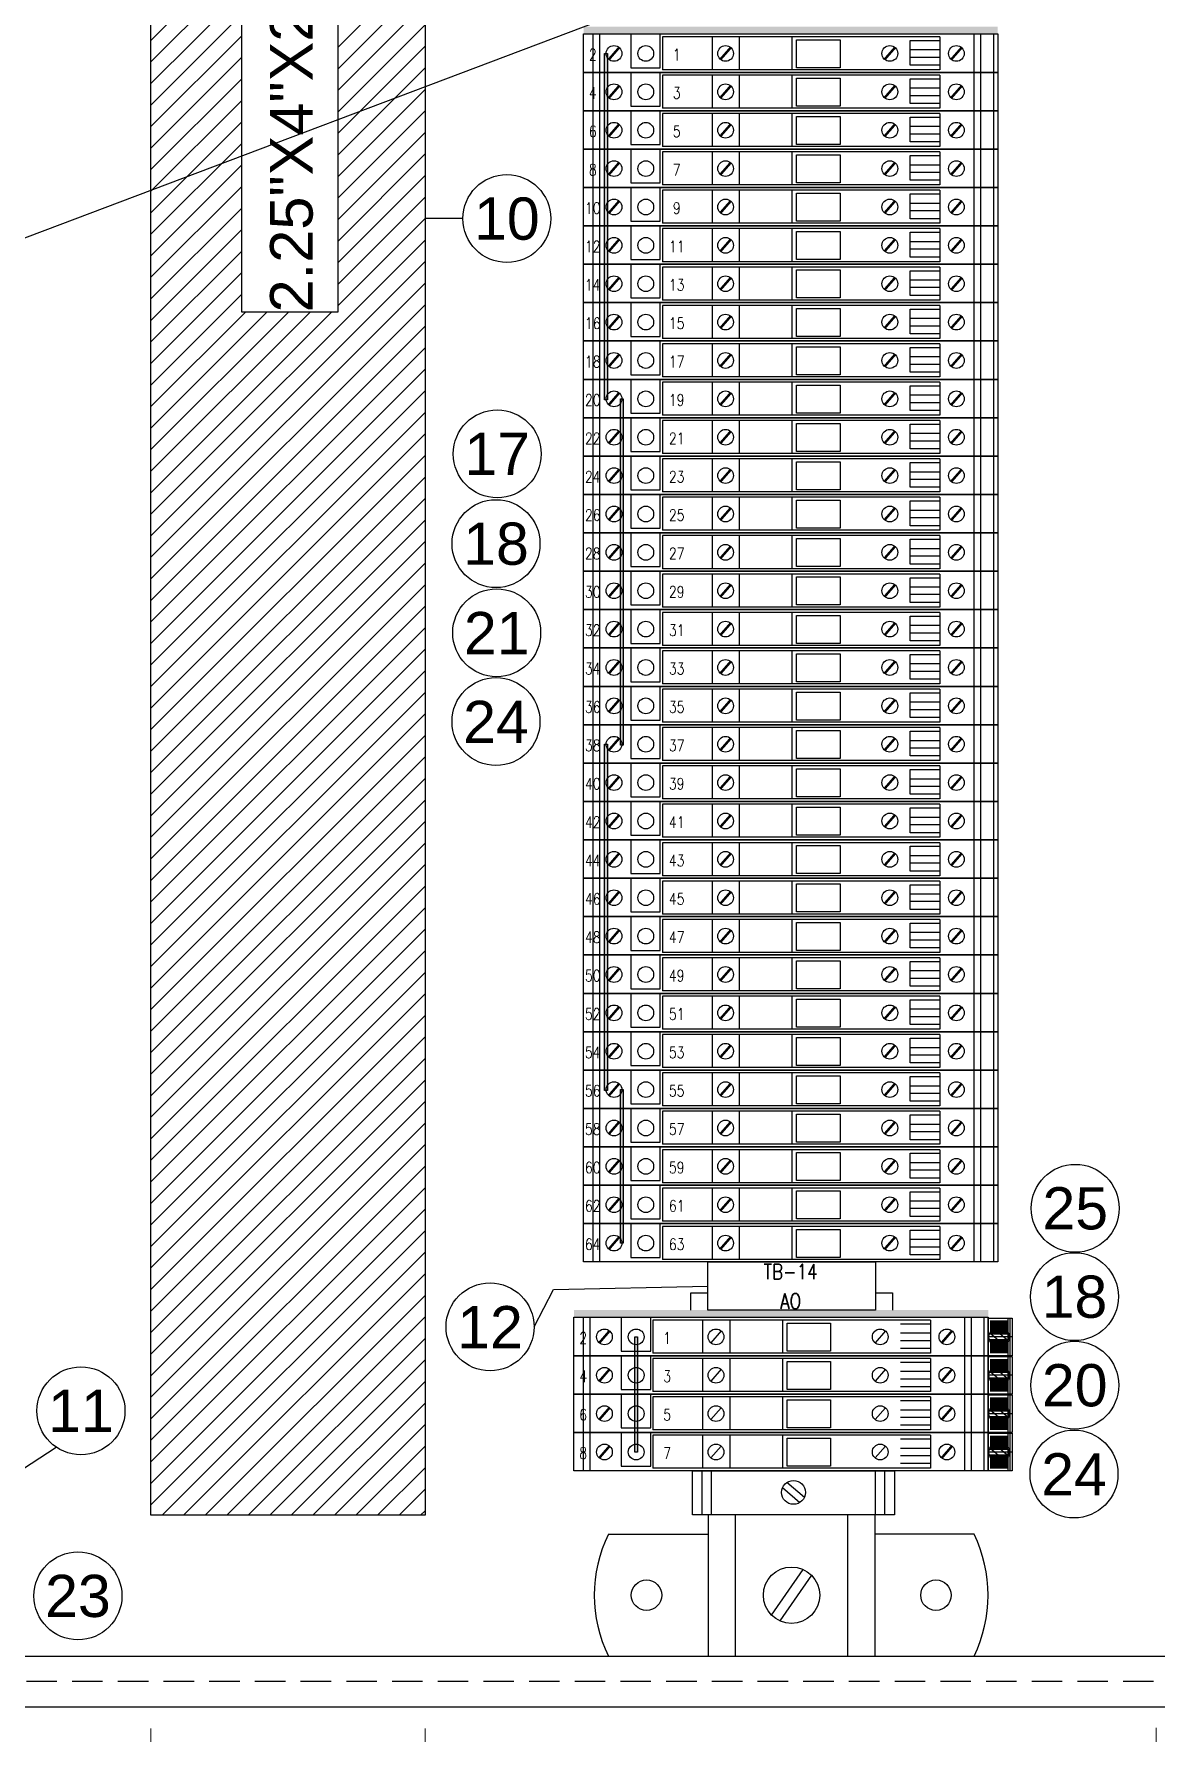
# Model space of a CAD drawing. Header units: inches. Extents: x -38 to 199, y -310 to 64.
# Drawn here: x 96.89 to 106.1, y 24.48 to 38.43 of the extents above; entities that cross this region are included whole.
import ezdxf
from ezdxf.enums import TextEntityAlignment as Align

# ---------------------------------------------------------------- set-up
doc = ezdxf.new("R2010")
doc.units = ezdxf.units.IN
doc.header["$MEASUREMENT"] = 0
doc.linetypes.add('HIDDEN', pattern=[0.375, 0.25, -0.125])
doc.layers.add('AM_0', color=7, linetype='Continuous', lineweight=30)
doc.layers.add('DIMENSION (ANSI)', color=7, linetype='Continuous', lineweight=9)
doc.layers.add('DETAIL$', color=5, linetype='Continuous')
doc.layers.add('FREE-TEXT', color=2, linetype='Continuous')
doc.styles.add('HELVLS', font='arial.ttf')
doc.styles.add('Note Text (ANSI)', font='arial.ttf')
doc.styles.add('ROMANS', font='romans')
doc.styles.get("Standard").update_dxf_attribs({"font": 'arial.ttf'})
doc.styles.add('TXT', font='txt')
doc.dimstyles.new('DIM_0', dxfattribs={"dimscale": 4.75, "dimtxt": 0.065, "dimasz": 0.075, "dimexe": 0.075, "dimexo": 0.125, "dimgap": 0.0625, "dimtad": 0, "dimtih": 1, "dimtoh": 1, "dimrnd": 1e-08, "dimzin": 0, "dimdsep": 46, "dimlunit": 5, "dimtxsty": 'Note Text (ANSI)', "dimblk": 'Filled-1', "dimcen": 0.09, "dimdle": 0.45, "dimclrd": 256, "dimclre": 256, "dimclrt": 256, "dimadec": 0, "dimazin": 1, "dimtm": 1e-09, "dimtfac": 1.263158, "dimtofl": 0, "dimtmove": 0, "dimatfit": 3, "dimfxl": 1, "dimfrac": 2, "dimtolj": 1, "dimtzin": 4, "dimlwd": -1, "dimlwe": -1, "dimarcsym": 0})

# ---------------------------------------------------------------- blocks, each defined once
blk = doc.blocks.new('11560421')
at = {"color": 8}
for p, q in [((1.225, -0.023), (-1.051, -0.023)), ((-1.051, -0.023), (-1.051, -0.294)), ((-0.645, -0.023), (-0.645, -0.294)), ((-0.422, -0.023), (-0.422, -0.294)), ((1.225, -0.023), (1.225, -0.294)), ((1.225, -0.294), (-1.051, -0.294))]:
    blk.add_line(p, q, dxfattribs=at)
blk.add_lwpolyline([(-1.7, -0.315), (-1.7, 0), (1.7, 0), (1.7, -0.315)], close=True, dxfattribs=at)
for points in [[(0.049, -0.047), (0.405, -0.047), (0.405, -0.277), (0.049, -0.277), (0.049, -0.047)], [(1.225, -0.256), (0.981, -0.256), (0.981, -0.053), (1.225, -0.053)]]:
    blk.add_lwpolyline(points, dxfattribs=at)
for centre in [(-1.45, -0.16), (-0.534, -0.16), (0.814, -0.16), (1.36, -0.16)]:
    blk.add_circle(centre, 0.0645, dxfattribs=at)
at = {"layer": 'DETAIL$', "color": 8}
blk.add_line((0.01, -0.023), (0.01, -0.294), dxfattribs=at)
for points in [[(-1.624, 0), (-1.624, -0.315)], [(-1.569, 0), (-1.569, -0.315)], [(1.504, 0), (1.504, -0.315)], [(1.559, 0), (1.559, -0.315)], [(1.664, 0), (1.664, -0.315)], [(-1.312, -0.002), (-1.312, -0.277), (-1.071, -0.277), (-1.071, -0.002)], [(0.981, -0.128), (1.225, -0.128), (1.225, -0.192), (0.981, -0.192)]]:
    blk.add_lwpolyline(points, dxfattribs=at)
at = {"layer": 'DETAIL$', "color": 8, "const_width": 0.02}
for points in [[(-1.408, -0.112), (-1.492, -0.209)], [(-0.492, -0.112), (-0.577, -0.209)], [(0.856, -0.112), (0.771, -0.209)], [(1.403, -0.112), (1.318, -0.209)]]:
    blk.add_lwpolyline(points, dxfattribs=at)
at = {"layer": 'DETAIL$', "color": 8}
blk.add_circle((-1.189, -0.16), 0.0645, dxfattribs=at)
at = {"color": 6, "style": 'TXT', "flags": 3}
for tag, p in [('MANUF', (-1.7, -0.604)), ('PART#', (-1.7, -0.846)), ('DESC', (-1.7, -1.086))]:
    blk.add_attdef(tag, p, '', height=0.125, dxfattribs=at)
blk = doc.blocks.new('Filled-1')
at = {"color": 0}
for p, q in [((0, 0), (-1, 0.25)), ((-1, 0.25), (-1, -0.25)), ((-1, 0), (0, 0)), ((-1, -0.25), (0, 0))]:
    blk.add_line(p, q, dxfattribs=at)
blk.add_solid([(-1, -0.25), (0, 0), (-1, 0.25)], dxfattribs=at)
blk = doc.blocks.new('*D98')
at = {"layer": 'DEFPOINTS', "color": 0, "transparency": 16777216}
for p in [(91.3, 25.115), (97.849, 25.115), (97.849, 22.073)]:
    blk.add_point(p, dxfattribs=at)
at = {"layer": 'DIMENSION (ANSI)', "transparency": 16777216}
for p, q in [((91.3, 24.521), (91.3, 21.717)), ((97.849, 24.521), (97.849, 21.717)), ((91.657, 22.073), (93.92, 22.073)), ((97.493, 22.073), (95.23, 22.073))]:
    blk.add_line(p, q, dxfattribs=at)
at = {"layer": 'DIMENSION (ANSI)', "transparency": 16777216, "xscale": 0.35625, "yscale": 0.35625, "zscale": 0.35625, "rotation": 180}
blk.add_blockref('Filled-1', (91.3, 22.073), dxfattribs=at)
at = {"layer": 'DIMENSION (ANSI)', "transparency": 16777216, "xscale": 0.35625, "yscale": 0.35625, "zscale": 0.35625}
blk.add_blockref('Filled-1', (97.849, 22.073), dxfattribs=at)
at = {"layer": 'DIMENSION (ANSI)', "transparency": 16777216, "insert": (94.575, 22.073), "char_height": 0.3088, "attachment_point": 5, "style": 'Note Text (ANSI)'}
blk.add_mtext('\\A1;6.5"', dxfattribs=at)
blk = doc.blocks.new('*D99')
at = {"layer": 'DEFPOINTS', "color": 0, "transparency": 16777216}
for p in [(97.849, 25.115), (100.099, 25.115), (100.099, 22.073)]:
    blk.add_point(p, dxfattribs=at)
at = {"layer": 'DIMENSION (ANSI)', "transparency": 16777216}
for p, q in [((97.849, 24.521), (97.849, 21.717)), ((100.099, 24.521), (100.099, 21.717)), ((97.493, 22.073), (97.137, 22.073)), ((100.455, 22.073), (100.812, 22.073))]:
    blk.add_line(p, q, dxfattribs=at)
at = {"layer": 'DIMENSION (ANSI)', "transparency": 16777216, "xscale": 0.35625, "yscale": 0.35625, "zscale": 0.35625}
blk.add_blockref('Filled-1', (97.849, 22.073), dxfattribs=at)
at = {"layer": 'DIMENSION (ANSI)', "transparency": 16777216, "xscale": 0.35625, "yscale": 0.35625, "zscale": 0.35625, "rotation": 180}
blk.add_blockref('Filled-1', (100.099, 22.073), dxfattribs=at)
at = {"layer": 'DIMENSION (ANSI)', "transparency": 16777216, "insert": (98.99, 22.073), "char_height": 0.3088, "attachment_point": 5, "style": 'Note Text (ANSI)'}
blk.add_mtext('\\A1;2.25"', dxfattribs=at)
blk = doc.blocks.new('*D100')
at = {"layer": 'DEFPOINTS', "color": 0, "transparency": 16777216}
for p in [(100.099, 25.115), (106.099, 25.118), (106.099, 22.071)]:
    blk.add_point(p, dxfattribs=at)
at = {"layer": 'DIMENSION (ANSI)', "transparency": 16777216}
for p, q in [((100.099, 24.521), (100.099, 21.715)), ((106.099, 24.525), (106.099, 21.715)), ((100.455, 22.071), (102.444, 22.071)), ((105.743, 22.071), (103.754, 22.071))]:
    blk.add_line(p, q, dxfattribs=at)
at = {"layer": 'DIMENSION (ANSI)', "transparency": 16777216, "xscale": 0.35625, "yscale": 0.35625, "zscale": 0.35625, "rotation": 180}
blk.add_blockref('Filled-1', (100.099, 22.071), dxfattribs=at)
at = {"layer": 'DIMENSION (ANSI)', "transparency": 16777216, "xscale": 0.35625, "yscale": 0.35625, "zscale": 0.35625}
blk.add_blockref('Filled-1', (106.099, 22.071), dxfattribs=at)
at = {"layer": 'DIMENSION (ANSI)', "transparency": 16777216, "insert": (103.099, 22.071), "char_height": 0.3088, "attachment_point": 5, "style": 'Note Text (ANSI)'}
blk.add_mtext('\\A1;6.5"', dxfattribs=at)
blk = doc.blocks.new('*D101')
at = {"layer": 'DEFPOINTS', "color": 0, "transparency": 16777216}
for p in [(106.099, 25.115), (108.349, 25.115), (108.349, 22.073)]:
    blk.add_point(p, dxfattribs=at)
at = {"layer": 'DIMENSION (ANSI)', "transparency": 16777216}
for p, q in [((106.099, 24.521), (106.099, 21.717)), ((108.349, 24.521), (108.349, 21.717)), ((105.743, 22.073), (105.387, 22.073)), ((108.705, 22.073), (109.062, 22.073))]:
    blk.add_line(p, q, dxfattribs=at)
at = {"layer": 'DIMENSION (ANSI)', "transparency": 16777216, "xscale": 0.35625, "yscale": 0.35625, "zscale": 0.35625}
blk.add_blockref('Filled-1', (106.099, 22.073), dxfattribs=at)
at = {"layer": 'DIMENSION (ANSI)', "transparency": 16777216, "xscale": 0.35625, "yscale": 0.35625, "zscale": 0.35625, "rotation": 180}
blk.add_blockref('Filled-1', (108.349, 22.073), dxfattribs=at)
at = {"layer": 'DIMENSION (ANSI)', "transparency": 16777216, "insert": (107.24, 22.073), "char_height": 0.3088, "attachment_point": 5, "style": 'Note Text (ANSI)'}
blk.add_mtext('\\A1;2.25"', dxfattribs=at)
blk = doc.blocks.new('A$C595E315F')
at = {"color": 8}
for p, q in [((-0.579, -0.36), (-0.579, 0)), ((-0.579, 0), (1.077, 0)), ((1.077, 0), (1.077, -0.36)), ((1.077, -0.36), (-0.579, -0.36))]:
    blk.add_line(p, q, dxfattribs=at)
for p, q in [((-0.501, -0.36), (-0.501, 0)), ((-0.423, -0.36), (-0.423, 0)), ((0.922, -0.36), (0.922, 0)), ((0.999, -0.36), (0.999, 0))]:
    blk.add_line(p, q)
blk.add_circle((0.249, -0.177), 0.0976, dxfattribs=at)
at = {"layer": 'DETAIL$', "color": 8}
for points in [[(0.16, -0.137), (0.302, -0.259)], [(0.338, -0.218), (0.194, -0.096)]]:
    blk.add_lwpolyline(points, dxfattribs=at)

msp = doc.modelspace()

# ---------------------------------------------------------------- hatches: boundary and pattern name
for points in [[(104.79942, 38.48863), (101.39942, 38.48863), (101.39942, 38.42963), (104.79942, 38.42963)], [(104.72113, 27.95445), (101.32113, 27.95445), (101.32113, 27.89545), (104.72113, 27.89545)]]:
    msp.add_hatch(color=256).paths.add_polyline_path(points)
h = msp.add_hatch(color=0)
h.dxf.hatch_style = 1
h.paths.add_polyline_path([(101.59679, 38.2692), (101.57292, 38.2692), (101.57292, 35.42773), (101.59679, 35.42773)])
h = msp.add_hatch(color=0)
h.dxf.hatch_style = 1
h.paths.add_polyline_path([(101.72588, 35.4342), (101.70201, 35.4342), (101.70201, 32.59273), (101.72588, 32.59273)])
h = msp.add_hatch(color=0)
h.dxf.hatch_style = 1
h.paths.add_polyline_path([(101.59679, 32.5992), (101.57292, 32.5992), (101.57292, 29.75773), (101.59679, 29.75773)])
h = msp.add_hatch(color=0)
h.dxf.hatch_style = 1
h.paths.add_polyline_path([(101.70201, 28.5042), (101.72588, 28.5042), (101.72588, 29.7642), (101.70201, 29.7642)])
h = msp.add_hatch(color=0)
h.dxf.hatch_style = 1
h.paths.add_polyline_path([(101.81986, 26.79002), (101.84372, 26.79002), (101.84372, 27.73502), (101.81986, 27.73502)])

# ---------------------------------------------------------------- linework, layer by layer
at = {"color": 0}
for p, q in [((97.84912, 26.27071), (97.84912, 50.11457)), ((100.09912, 50.11457), (100.09912, 26.27071)), ((98.59449, 36.1472), (98.59449, 39.12852)), ((99.38195, 39.12852), (99.38195, 36.1472)), ((93.47466, 35.49507), (102.41192, 38.87207)), ((99.38195, 36.1472), (98.59449, 36.1472)), ((100.99318, 27.81741), (101.15224, 28.12417)), ((104.24595, 27.87255), (101.96967, 27.87255)), ((101.96967, 27.87255), (101.96967, 27.60172)), ((102.3766, 27.87255), (102.3766, 27.60172)), ((102.52886, 27.78388), (102.44453, 27.68615)), ((102.59915, 27.87255), (102.59915, 27.60172)), ((103.03151, 27.87255), (103.03151, 27.60172)), ((103.06966, 27.84873), (103.42572, 27.84873)), ((103.06966, 27.61858), (103.06966, 27.84873)), ((103.42572, 27.84873), (103.42572, 27.61858)), ((104.00197, 27.84294), (104.24643, 27.84294)), ((104.24595, 27.87255), (104.24595, 27.60172)), ((103.42572, 27.61858), (103.06966, 27.61858)), ((104.24643, 27.63932), (104.00197, 27.63932)), ((104.91841, 27.73439), (104.72113, 27.73439)), ((104.72113, 27.58045), (101.32113, 27.58045)), ((101.32113, 27.58045), (104.72113, 27.58045)), ((104.24595, 27.60172), (101.96967, 27.60172)), ((104.24595, 27.55755), (101.96967, 27.55755)), ((101.96967, 27.55755), (101.96967, 27.28672)), ((102.3766, 27.55755), (102.3766, 27.28672)), ((102.59915, 27.55755), (102.59915, 27.28672)), ((103.03151, 27.55755), (103.03151, 27.28672)), ((103.06966, 27.53373), (103.42572, 27.53373)), ((103.06966, 27.30358), (103.06966, 27.53373)), ((103.42572, 27.53373), (103.42572, 27.30358)), ((104.00197, 27.52794), (104.24643, 27.52794)), ((104.24595, 27.55755), (104.24595, 27.28672)), ((102.52886, 27.46888), (102.44453, 27.37115)), ((104.91841, 27.41939), (104.72113, 27.41939)), ((104.72113, 27.26545), (101.32113, 27.26545)), ((101.32113, 26.95045), (101.32113, 27.26545)), ((101.32113, 27.26545), (104.72113, 27.26545)), ((104.24595, 27.28672), (101.96967, 27.28672)), ((104.24595, 27.24255), (101.96967, 27.24255)), ((101.96967, 27.24255), (101.96967, 26.97172)), ((102.3766, 27.24255), (102.3766, 26.97172)), ((102.59915, 27.24255), (102.59915, 26.97172)), ((103.03151, 27.24255), (103.03151, 26.97172)), ((103.42572, 27.30358), (103.06966, 27.30358)), ((103.06966, 27.21873), (103.42572, 27.21873)), ((103.06966, 26.98858), (103.06966, 27.21873)), ((103.42572, 27.21873), (103.42572, 26.98858)), ((104.24643, 27.32432), (104.00197, 27.32432)), ((104.00197, 27.21294), (104.24643, 27.21294)), ((104.24595, 27.24255), (104.24595, 26.97172)), ((104.72113, 27.26545), (104.72113, 26.95045)), ((102.52886, 27.15388), (102.44453, 27.05615)), ((104.91841, 27.10439), (104.72113, 27.10439)), ((104.72113, 26.95045), (101.32113, 26.95045)), ((101.32113, 26.63545), (101.32113, 26.95045)), ((101.32113, 26.95045), (104.72113, 26.95045)), ((104.24595, 26.97172), (101.96967, 26.97172)), ((104.24595, 26.92755), (101.96967, 26.92755)), ((101.96967, 26.92755), (101.96967, 26.65672)), ((102.3766, 26.92755), (102.3766, 26.65672)), ((102.59915, 26.92755), (102.59915, 26.65672)), ((103.03151, 26.92755), (103.03151, 26.65672)), ((103.42572, 26.98858), (103.06966, 26.98858)), ((104.24643, 27.00932), (104.00197, 27.00932)), ((104.24595, 26.92755), (104.24595, 26.65672)), ((104.72113, 26.95045), (104.72113, 26.63545)), ((95.68457, 25.92415), (97.07179, 26.83)), ((102.52886, 26.83888), (102.44453, 26.74115)), ((103.06966, 26.90373), (103.42572, 26.90373)), ((103.06966, 26.67358), (103.06966, 26.90373)), ((103.42572, 26.90373), (103.42572, 26.67358)), ((104.00197, 26.89794), (104.24643, 26.89794)), ((104.91841, 26.78939), (104.72113, 26.78939)), ((104.24595, 26.65672), (101.96967, 26.65672)), ((103.42572, 26.67358), (103.06966, 26.67358)), ((104.24643, 26.69432), (104.00197, 26.69432)), ((104.72113, 26.63545), (101.32113, 26.63545)), ((100.09912, 26.27071), (97.84912, 26.27071))]:
    msp.add_line(p, q, dxfattribs=at)
at = {"color": 0, "linetype": 'Continuous'}
for p, q in [((97.84912, 38.37673), (100.09912, 40.62673)), ((97.84912, 38.19996), (98.59449, 38.94532)), ((99.38195, 38.31857), (100.09912, 39.03574)), ((99.38195, 38.14179), (100.09912, 38.85896)), ((97.84912, 38.02318), (98.59449, 38.76855)), ((99.38195, 37.96502), (100.09912, 38.68219)), ((97.84912, 37.8464), (98.59449, 38.59177)), ((99.38195, 37.78824), (100.09912, 38.50541)), ((97.84912, 37.66963), (98.59449, 38.41499)), ((97.84912, 37.49285), (98.59449, 38.23822)), ((99.38195, 37.61146), (100.09912, 38.32863)), ((99.38195, 37.43469), (100.09912, 38.15186)), ((97.84912, 37.31607), (98.59449, 38.06144)), ((99.38195, 37.25791), (100.09912, 37.97508)), ((97.84912, 37.1393), (98.59449, 37.88466)), ((99.38195, 37.08113), (100.09912, 37.7983)), ((97.84912, 36.96252), (98.59449, 37.70789)), ((97.84912, 36.78574), (98.59449, 37.53111)), ((99.38195, 36.90436), (100.09912, 37.62153)), ((99.38195, 36.72758), (100.09912, 37.44475)), ((97.84912, 36.60896), (98.59449, 37.35433)), ((99.38195, 36.5508), (100.09912, 37.26797)), ((97.84912, 36.43219), (98.59449, 37.17756)), ((97.84912, 36.25541), (98.59449, 37.00078)), ((99.38195, 36.37403), (100.09912, 37.0912)), ((97.84912, 36.07863), (98.59449, 36.824)), ((99.38195, 36.19725), (100.09912, 36.91442)), ((97.84912, 34.48764), (100.09912, 36.73764)), ((97.84912, 35.90186), (98.59449, 36.64723)), ((97.84912, 34.31087), (100.09912, 36.56087)), ((97.84912, 35.72508), (98.59449, 36.47045)), ((97.84912, 34.13409), (100.09912, 36.38409)), ((97.84912, 35.5483), (98.59449, 36.29367)), ((97.84912, 33.95731), (100.09912, 36.20731)), ((97.84912, 35.37153), (98.6248, 36.1472)), ((97.84912, 35.19475), (98.80157, 36.1472)), ((97.84912, 35.01797), (98.97835, 36.1472)), ((97.84912, 34.8412), (99.15513, 36.1472)), ((97.84912, 34.66442), (99.3319, 36.1472)), ((97.84912, 33.78054), (100.09912, 36.03054)), ((97.84912, 33.60376), (100.09912, 35.85376)), ((97.84912, 33.42698), (100.09912, 35.67698)), ((97.84912, 33.25021), (100.09912, 35.50021)), ((97.84912, 33.07343), (100.09912, 35.32343)), ((97.84912, 32.89665), (100.09912, 35.14665)), ((97.84912, 32.71988), (100.09912, 34.96988)), ((97.84912, 32.5431), (100.09912, 34.7931)), ((97.84912, 32.36632), (100.09912, 34.61632)), ((97.84912, 32.18955), (100.09912, 34.43955)), ((97.84912, 32.01277), (100.09912, 34.26277)), ((97.84912, 31.83599), (100.09912, 34.08599)), ((97.84912, 31.65922), (100.09912, 33.90922)), ((97.84912, 31.48244), (100.09912, 33.73244)), ((97.84912, 31.30566), (100.09912, 33.55566)), ((97.84912, 31.12889), (100.09912, 33.37889)), ((97.84912, 30.95211), (100.09912, 33.20211)), ((97.84912, 30.77533), (100.09912, 33.02533)), ((97.84912, 30.59856), (100.09912, 32.84856)), ((97.84912, 30.42178), (100.09912, 32.67178)), ((97.84912, 30.245), (100.09912, 32.495)), ((97.84912, 30.06823), (100.09912, 32.31823)), ((97.84912, 29.89145), (100.09912, 32.14145)), ((97.84912, 29.71467), (100.09912, 31.96467)), ((97.84912, 29.5379), (100.09912, 31.7879)), ((97.84912, 29.36112), (100.09912, 31.61112)), ((97.84912, 29.18434), (100.09912, 31.43434)), ((97.84912, 29.00757), (100.09912, 31.25757)), ((97.84912, 28.83079), (100.09912, 31.08079)), ((97.84912, 28.65401), (100.09912, 30.90401)), ((97.84912, 28.47724), (100.09912, 30.72724)), ((97.84912, 28.30046), (100.09912, 30.55046)), ((97.84912, 28.12368), (100.09912, 30.37368)), ((97.84912, 27.94691), (100.09912, 30.19691)), ((97.84912, 27.77013), (100.09912, 30.02013)), ((97.84912, 27.59335), (100.09912, 29.84335)), ((97.84912, 27.41658), (100.09912, 29.66658)), ((97.84912, 27.2398), (100.09912, 29.4898)), ((97.84912, 27.06302), (100.09912, 29.31302)), ((97.84912, 26.88625), (100.09912, 29.13625)), ((97.84912, 26.70947), (100.09912, 28.95947)), ((97.84912, 26.53269), (100.09912, 28.78269)), ((97.84912, 26.35592), (100.09912, 28.60592)), ((97.94069, 26.27071), (100.09912, 28.42914)), ((98.11747, 26.27071), (100.09912, 28.25236)), ((98.29424, 26.27071), (100.09912, 28.07559)), ((98.47102, 26.27071), (100.09912, 27.89881)), ((98.6478, 26.27071), (100.09912, 27.72203)), ((98.82457, 26.27071), (100.09912, 27.54526)), ((99.00135, 26.27071), (100.09912, 27.36848)), ((99.17813, 26.27071), (100.09912, 27.1917)), ((99.3549, 26.27071), (100.09912, 27.01493)), ((99.53168, 26.27071), (100.09912, 26.83815)), ((99.70846, 26.27071), (100.09912, 26.66137)), ((99.88523, 26.27071), (100.09912, 26.4846)), ((100.06201, 26.27071), (100.09912, 26.30782))]:
    msp.add_line(p, q, dxfattribs=at)
for p, q in [((100.40972, 36.91442), (100.10536, 36.91442)), ((101.15224, 28.12417), (102.42031, 28.15236)), ((102.28, 27.95445), (102.28, 28.09636)), ((102.28, 28.09636), (102.42031, 28.09636)), ((103.79531, 28.09636), (103.93562, 28.09636)), ((103.93562, 28.09636), (103.93562, 27.95445)), ((104.24643, 27.11807), (104.24595, 27.11807)), ((102.4242, 25.11457), (102.4242, 26.27542)), ((102.64425, 26.27542), (102.64425, 25.11457)), ((103.56925, 25.11457), (103.56925, 26.27542)), ((103.79425, 25.11457), (103.79425, 26.27542)), ((101.6043, 26.11457), (102.41925, 26.11457)), ((104.6043, 26.11457), (103.79425, 26.11457)), ((89.98036, 24.69957), (122.61856, 24.69957))]:
    msp.add_line(p, q)
at = {"color": 8}
for p, q in [((101.32113, 27.58045), (101.32113, 27.89545)), ((101.32113, 27.89545), (104.72113, 27.89545)), ((104.72113, 27.89545), (104.72113, 27.58045)), ((101.32113, 27.26545), (101.32113, 27.58045)), ((104.72113, 27.58045), (104.72113, 27.26545))]:
    msp.add_line(p, q, dxfattribs=at)
at = {"linetype": 'HIDDEN'}
msp.add_line((122.95314, 24.90707), (89.98036, 24.90707), dxfattribs=at)
at = {"color": 0}
for points in [[(101.57292, 38.2692), (101.59679, 38.2692), (101.59679, 35.42773), (101.57292, 35.42773)], [(101.70201, 35.4342), (101.72588, 35.4342), (101.72588, 32.59273), (101.70201, 32.59273)], [(101.57292, 32.5992), (101.59679, 32.5992), (101.59679, 29.75773), (101.57292, 29.75773)], [(101.70201, 29.7642), (101.72588, 29.7642), (101.72588, 28.5042), (101.70201, 28.5042)], [(101.81986, 27.73502), (101.84372, 27.73502), (101.84372, 26.79002), (101.81986, 26.79002)]]:
    msp.add_lwpolyline(points, close=True, dxfattribs=at)
msp.add_lwpolyline([(102.42031, 27.95509), (102.42031, 28.34963), (103.79531, 28.34963), (103.79531, 27.95509)], close=True)
at = {"color": 2, "const_width": 0.11721}
for points in [[(104.73606, 27.81106), (104.88087, 27.81106)], [(104.73606, 27.49606), (104.88087, 27.49606)], [(104.73606, 27.18106), (104.88087, 27.18106)], [(104.73606, 26.86606), (104.88087, 26.86606)]]:
    msp.add_lwpolyline(points, dxfattribs=at)
for points in [[(104.91841, 27.58045), (104.72113, 27.58045), (104.72113, 27.88833), (104.91841, 27.88833)], [(104.8982, 27.88833), (104.8982, 27.58045)], [(104.91841, 27.26545), (104.72113, 27.26545), (104.72113, 27.57333), (104.91841, 27.57333)], [(104.8982, 27.57333), (104.8982, 27.26545)], [(104.91841, 26.95045), (104.72113, 26.95045), (104.72113, 27.25833), (104.91841, 27.25833)], [(104.8982, 27.25833), (104.8982, 26.95045)], [(104.91841, 26.63545), (104.72113, 26.63545), (104.72113, 26.94333), (104.91841, 26.94333)], [(104.8982, 26.94333), (104.8982, 26.63545)], [(102.94296, 25.45147), (103.20217, 25.82511)], [(103.27055, 25.77767), (103.01134, 25.40403)], [(89.98036, 25.11457), (124.48036, 25.11457)]]:
    msp.add_lwpolyline(points)
at = {"color": 92, "const_width": 0.11721}
for points in [[(104.73606, 27.65804), (104.88087, 27.65804)], [(104.73606, 27.34304), (104.88087, 27.34304)], [(104.73606, 27.02804), (104.88087, 27.02804)], [(104.73606, 26.71304), (104.88087, 26.71304)]]:
    msp.add_lwpolyline(points, dxfattribs=at)
at = {"color": 8}
for centre in [(101.5711, 27.73502), (104.38147, 27.73502), (101.5711, 27.42002), (104.38147, 27.42002), (101.5711, 27.10502), (104.38147, 27.10502), (101.5711, 26.79002), (104.38147, 26.79002)]:
    msp.add_circle(centre, 0.06454, dxfattribs=at)
at = {"color": 0}
for centre in [(102.48669, 27.73502), (103.83466, 27.73502), (102.48669, 27.42002), (103.83466, 27.42002), (102.48669, 27.10502), (103.83466, 27.10502), (102.48669, 26.79002), (103.83466, 26.79002)]:
    msp.add_circle(centre, 0.06454, dxfattribs=at)
for centre, radius in [((104.81007, 27.73439), 0.08324), ((104.81007, 27.41939), 0.08324), ((104.81007, 27.10439), 0.08324), ((104.81007, 26.78939), 0.08324), ((103.10675, 25.61457), 0.23115), ((101.9168, 25.61457), 0.125), ((104.2918, 25.61457), 0.125)]:
    msp.add_circle(centre, radius)
for centre, start, end in [((102.62213, 25.61457), 153.837622, 206.162378), ((103.58648, 25.61457), 333.837622, 26.162378)]:
    msp.add_arc(centre, 1.134, start, end)
at = {"layer": 'DETAIL$', "color": 0}
for p, q in [((101.70898, 27.89322), (101.70898, 27.61858)), ((101.9506, 27.61858), (101.9506, 27.89322)), ((103.87682, 27.78388), (103.79249, 27.68615)), ((104.00197, 27.76731), (104.24643, 27.76731)), ((104.24643, 27.76731), (104.24643, 27.70332)), ((101.70898, 27.61858), (101.9506, 27.61858)), ((104.24643, 27.70332), (104.00197, 27.70332)), ((101.70898, 27.57822), (101.70898, 27.30358)), ((101.9506, 27.30358), (101.9506, 27.57822)), ((103.87682, 27.46888), (103.79249, 27.37115)), ((104.00197, 27.45231), (104.24643, 27.45231)), ((104.24643, 27.38832), (104.00197, 27.38832)), ((104.24643, 27.45231), (104.24643, 27.38832)), ((101.70898, 27.30358), (101.9506, 27.30358)), ((101.70898, 27.26322), (101.70898, 26.98858)), ((101.9506, 26.98858), (101.9506, 27.26322)), ((103.87682, 27.15388), (103.79249, 27.05615)), ((104.00197, 27.13731), (104.24643, 27.13731)), ((104.24643, 27.07332), (104.00197, 27.07332)), ((104.24643, 27.13731), (104.24643, 27.07332)), ((101.70898, 26.98858), (101.9506, 26.98858)), ((101.70898, 26.94822), (101.70898, 26.67358)), ((101.9506, 26.67358), (101.9506, 26.94822)), ((103.87682, 26.83888), (103.79249, 26.74115)), ((104.00197, 26.82231), (104.24643, 26.82231)), ((104.24643, 26.82231), (104.24643, 26.75832)), ((101.70898, 26.67358), (101.9506, 26.67358)), ((104.24643, 26.75832), (104.00197, 26.75832))]:
    msp.add_line(p, q, dxfattribs=at)
at = {"layer": 'DETAIL$', "color": 8}
for points in [[(101.39724, 27.89545), (101.39724, 27.58045)], [(101.45224, 27.89545), (101.45224, 27.58045)], [(104.52552, 27.89545), (104.52552, 27.58045)], [(104.58052, 27.89545), (104.58052, 27.58045)], [(104.68552, 27.89545), (104.68552, 27.58045)], [(101.39724, 27.58045), (101.39724, 27.26545)], [(101.45224, 27.58045), (101.45224, 27.26545)], [(104.52552, 27.58045), (104.52552, 27.26545)], [(104.58052, 27.58045), (104.58052, 27.26545)], [(104.68552, 27.58045), (104.68552, 27.26545)], [(101.39724, 27.26545), (101.39724, 26.95045)], [(101.45224, 27.26545), (101.45224, 26.95045)], [(104.52552, 27.26545), (104.52552, 26.95045)], [(104.58052, 27.26545), (104.58052, 26.95045)], [(104.68552, 27.26545), (104.68552, 26.95045)], [(101.39724, 26.95045), (101.39724, 26.63545)], [(101.45224, 26.95045), (101.45224, 26.63545)], [(104.52552, 26.95045), (104.52552, 26.63545)], [(104.58052, 26.95045), (104.58052, 26.63545)], [(104.68552, 26.95045), (104.68552, 26.63545)]]:
    msp.add_lwpolyline(points, dxfattribs=at)
at = {"layer": 'DETAIL$', "color": 8, "const_width": 0.02}
for points in [[(101.61326, 27.78388), (101.52893, 27.68615)], [(104.42363, 27.78388), (104.3393, 27.68615)], [(101.61326, 27.46888), (101.52893, 27.37115)], [(104.42363, 27.46888), (104.3393, 27.37115)], [(101.61326, 27.15388), (101.52893, 27.05615)], [(104.42363, 27.15388), (104.3393, 27.05615)], [(101.61326, 26.83888), (101.52893, 26.74115)], [(104.42363, 26.83888), (104.3393, 26.74115)]]:
    msp.add_lwpolyline(points, dxfattribs=at)
at = {"layer": 'DETAIL$'}
for points in [[(104.73456, 27.76943), (104.85678, 27.66549)], [(104.88607, 27.70043), (104.76478, 27.80423)], [(104.88087, 27.88833), (104.88087, 27.58045)], [(104.91841, 27.88833), (104.91841, 27.58045)], [(104.88607, 27.38543), (104.76478, 27.48923)], [(104.88087, 27.57333), (104.88087, 27.26545)], [(104.91841, 27.57333), (104.91841, 27.26545)], [(104.73456, 27.45443), (104.85678, 27.35049)], [(104.88087, 27.25833), (104.88087, 26.95045)], [(104.91841, 27.25833), (104.91841, 26.95045)], [(104.73456, 27.13943), (104.85678, 27.03549)], [(104.88607, 27.07043), (104.76478, 27.17423)], [(104.88087, 26.94333), (104.88087, 26.63545)], [(104.91841, 26.94333), (104.91841, 26.63545)], [(104.73456, 26.82443), (104.85678, 26.72049)], [(104.88607, 26.75543), (104.76478, 26.85923)]]:
    msp.add_lwpolyline(points, dxfattribs=at)
at = {"layer": 'DETAIL$', "color": 8}
for centre in [(101.83179, 27.73502), (101.83179, 27.42002), (101.83179, 27.10502), (101.83179, 26.79002)]:
    msp.add_circle(centre, 0.06454, dxfattribs=at)
at = {"layer": 'FREE-TEXT', "color": 0}
for centre in [(100.7705, 36.91442), (100.69127, 34.9832), (100.68151, 34.24617), (100.68696, 33.51456), (100.68103, 32.78557), (105.43516, 28.79052), (105.42876, 28.06527), (100.6324, 27.81741), (105.43097, 27.3383), (97.27504, 27.12808), (105.42503, 26.6093), (97.25044, 25.60893)]:
    msp.add_circle(centre, 0.36078, dxfattribs=at)

# ---------------------------------------------------------------- block references
for name, p in [('11560421', (103.09942, 38.42963)), ('11560421', (103.09942, 38.11463)), ('11560421', (103.09942, 37.79963)), ('11560421', (103.09942, 37.48463)), ('11560421', (103.09942, 37.16963)), ('11560421', (103.09942, 36.85463)), ('11560421', (103.09942, 36.53963)), ('11560421', (103.09942, 36.22463)), ('11560421', (103.09942, 35.90963)), ('11560421', (103.09942, 35.59463)), ('11560421', (103.09942, 35.27963)), ('11560421', (103.09942, 34.96463)), ('11560421', (103.09942, 34.64963)), ('11560421', (103.09942, 34.33463)), ('11560421', (103.09942, 34.01963)), ('11560421', (103.09942, 33.70463)), ('11560421', (103.09942, 33.38963)), ('11560421', (103.09942, 33.07463)), ('11560421', (103.09942, 32.75963)), ('11560421', (103.09942, 32.44463)), ('11560421', (103.09942, 32.12963)), ('11560421', (103.09942, 31.81463)), ('11560421', (103.09942, 31.49963)), ('11560421', (103.09942, 31.18463)), ('11560421', (103.09942, 30.86963)), ('11560421', (103.09942, 30.55463)), ('11560421', (103.09942, 30.23963)), ('11560421', (103.09942, 29.92463)), ('11560421', (103.09942, 29.60963)), ('11560421', (103.09942, 29.29463)), ('11560421', (103.09942, 28.97963)), ('11560421', (103.09942, 28.66463)), ('A$C595E315F', (102.87383, 26.63545))]:
    msp.add_blockref(name, p)

# ---------------------------------------------------------------- texts
at = {"color": 6, "style": 'ROMANS', "width": 0.8}
for s, height, p in [('2', 0.09375, (101.47553, 38.26005)), ('1', 0.09375, (102.16451, 38.26005)), ('4', 0.09375, (101.47553, 37.94505)), ('3', 0.09375, (102.16451, 37.94505)), ('6', 0.09375, (101.47553, 37.63005)), ('5', 0.09375, (102.16451, 37.63005)), ('8', 0.09375, (101.47553, 37.31505)), ('7', 0.09375, (102.16451, 37.31505)), ('10', 0.09375, (101.47553, 37.00005)), ('9', 0.09375, (102.16451, 37.00005)), ('12', 0.09375, (101.47553, 36.68505)), ('11', 0.09375, (102.16451, 36.68505)), ('14', 0.09375, (101.47553, 36.37005)), ('13', 0.09375, (102.16451, 36.37005)), ('16', 0.09375, (101.47553, 36.05505)), ('15', 0.09375, (102.16451, 36.05505)), ('18', 0.09375, (101.47553, 35.74005)), ('17', 0.09375, (102.16451, 35.74005)), ('20', 0.09375, (101.47553, 35.42505)), ('19', 0.09375, (102.16451, 35.42505)), ('22', 0.09375, (101.47553, 35.11005)), ('21', 0.09375, (102.16451, 35.11005)), ('24', 0.09375, (101.47553, 34.79505)), ('23', 0.09375, (102.16451, 34.79505)), ('26', 0.09375, (101.47553, 34.48005)), ('25', 0.09375, (102.16451, 34.48005)), ('28', 0.09375, (101.47553, 34.16505)), ('27', 0.09375, (102.16451, 34.16505)), ('30', 0.09375, (101.47553, 33.85005)), ('29', 0.09375, (102.16451, 33.85005)), ('32', 0.09375, (101.47553, 33.53505)), ('31', 0.09375, (102.16451, 33.53505)), ('34', 0.09375, (101.47553, 33.22005)), ('33', 0.09375, (102.16451, 33.22005)), ('36', 0.09375, (101.47553, 32.90505)), ('35', 0.09375, (102.16451, 32.90505)), ('38', 0.09375, (101.47553, 32.59005)), ('37', 0.09375, (102.16451, 32.59005)), ('40', 0.09375, (101.47553, 32.27505)), ('39', 0.09375, (102.16451, 32.27505)), ('42', 0.09375, (101.47553, 31.96005)), ('41', 0.09375, (102.16451, 31.96005)), ('44', 0.09375, (101.47553, 31.64505)), ('43', 0.09375, (102.16451, 31.64505)), ('46', 0.09375, (101.47553, 31.33005)), ('45', 0.09375, (102.16451, 31.33005)), ('48', 0.09375, (101.47553, 31.01505)), ('47', 0.09375, (102.16451, 31.01505)), ('50', 0.09375, (101.47553, 30.70005)), ('49', 0.09375, (102.16451, 30.70005)), ('52', 0.09375, (101.47553, 30.38505)), ('51', 0.09375, (102.16451, 30.38505)), ('54', 0.09375, (101.47553, 30.07005)), ('53', 0.09375, (102.16451, 30.07005)), ('56', 0.09375, (101.47553, 29.75505)), ('55', 0.09375, (102.16451, 29.75505)), ('58', 0.09375, (101.47553, 29.44005)), ('57', 0.09375, (102.16451, 29.44005)), ('60', 0.09375, (101.47553, 29.12505)), ('59', 0.09375, (102.16451, 29.12505)), ('62', 0.09375, (101.47553, 28.81005)), ('61', 0.09375, (102.16451, 28.81005)), ('64', 0.09375, (101.47553, 28.49505)), ('63', 0.09375, (102.16451, 28.49505)), ('TB-14', 0.125, (103.09983, 28.27)), ('AO', 0.125, (103.09983, 28.02829)), ('2', 0.09375, (101.39724, 27.72587)), ('1', 0.09375, (102.08622, 27.72587)), ('4', 0.09375, (101.39724, 27.41087)), ('3', 0.09375, (102.08622, 27.41087)), ('6', 0.09375, (101.39724, 27.09587)), ('5', 0.09375, (102.08622, 27.09587)), ('8', 0.09375, (101.39724, 26.78087)), ('7', 0.09375, (102.08622, 26.78087))]:
    msp.add_text(s, height=height, dxfattribs=at).set_placement(p, align=Align.MIDDLE)
at = {"layer": 'AM_0', "color": 3, "insert": (99.00437, 37.61362), "char_height": 0.35, "attachment_point": 5, "rotation": 90}
msp.add_mtext('\\A1;2.25"X4"X23"', dxfattribs=at)
at = {"layer": 'FREE-TEXT', "color": 0, "style": 'HELVLS'}
for s, p in [('10', (100.7705, 36.91442)), ('17', (100.69127, 34.9832)), ('18', (100.68151, 34.24617)), ('21', (100.68696, 33.51456)), ('24', (100.68103, 32.78557)), ('25', (105.43516, 28.79052)), ('18', (105.42876, 28.06527)), ('12', (100.6324, 27.81741)), ('20', (105.43097, 27.3383)), ('11', (97.27504, 27.12808)), ('24', (105.42503, 26.6093)), ('23', (97.25044, 25.60893))]:
    msp.add_text(s, height=0.346581, dxfattribs=at).set_placement(p, align=Align.MIDDLE)

# ---------------------------------------------------------------- dimensions: what is measured, and where the dimension line sits
at = {"layer": 'DIMENSION (ANSI)'}
dim = msp.add_aligned_dim(p1=(91.30036, 25.11457), p2=(97.84912, 25.11457), distance=-3.04117, text='6.5"', dimstyle='DIM_0', override={"dimpost": '"', "dimtmove": 1}, dxfattribs=at)
dim.commit()
dim.dimension.update_dxf_attribs({"geometry": '*D98', "text_midpoint": (94.57474, 22.0734)})
for base, p1, p2, picture, middle in [((100.09912, 22.0734), (97.84912, 25.11457), (100.09912, 25.11457), '*D99', (98.99015, 22.0734)), ((108.34912, 22.0734), (106.09912, 25.11457), (108.34912, 25.11457), '*D101', (107.24015, 22.0734))]:
    dim = msp.add_linear_dim(base=base, p1=p1, p2=p2, angle=0, text='2.25"', dimstyle='DIM_0', override={"dimpost": '"', "dimtmove": 1}, dxfattribs=at)
    dim.commit()
    dim.dimension.update_dxf_attribs({"geometry": picture, "text_midpoint": middle, "dimtype": 161})
dim = msp.add_linear_dim(base=(106.09912, 22.07148), p1=(100.09912, 25.11457), p2=(106.09912, 25.11848), text='6.5"', dimstyle='DIM_0', override={"dimpost": '"', "dimtmove": 1}, dxfattribs=at)
dim.commit()
dim.dimension.update_dxf_attribs({"geometry": '*D100', "text_midpoint": (103.09912, 22.07148)})

doc.saveas('drawing.dxf')
